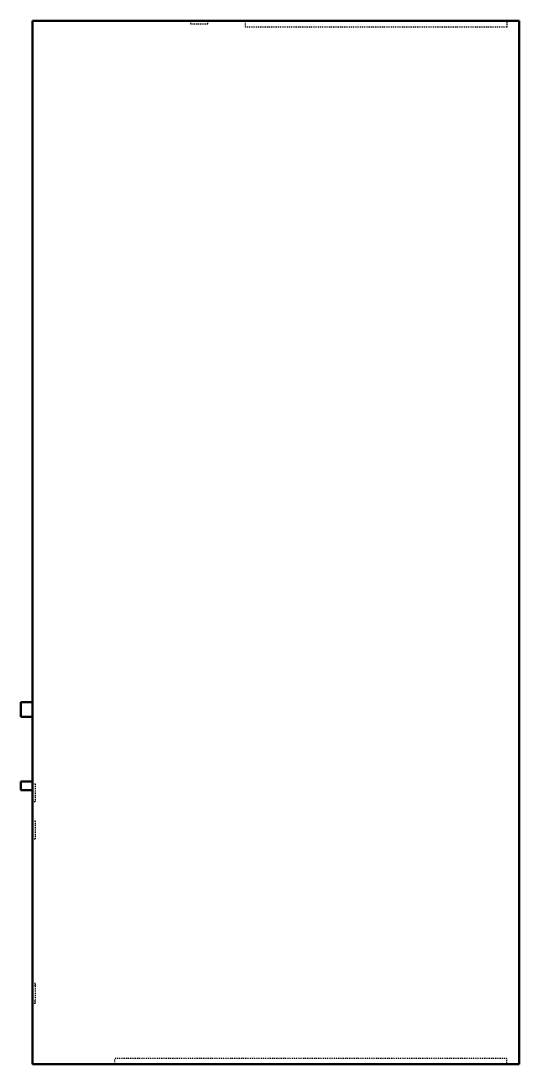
# Model space of a CAD drawing. Header units: millimetres. Extents: x -279 to 267, y 0 to 1143.
import ezdxf

# ---------------------------------------------------------------- set-up
doc = ezdxf.new("R2010")
doc.units = ezdxf.units.MM
doc.linetypes.add('Dashed', pattern=[2, 1, -1])
doc.layers.add('AM_0', color=7, linetype='Continuous', lineweight=50)
doc.layers.add('AM_9', color=6, linetype='Dashed', lineweight=25)

# ---------------------------------------------------------------- blocks, each defined once
blk = doc.blocks.new('1_FTA30AAVJUD_PART3_0_in_FTA30AAVJUD_2')
at = {"layer": 'AM_0'}
for p, q in [((-266.7, 309.5625), (-279.4, 309.5625)), ((-279.4, 300.0375), (-279.4, 309.5625)), ((-279.4, 300.0375), (-266.7, 300.0375))]:
    blk.add_line(p, q, dxfattribs=at)
blk = doc.blocks.new('2_FTA30AAVJUD_PART2_0_in_FTA30AAVJUD_2')
at = {"layer": 'AM_0'}
for p, q in [((-266.7, 396.5575), (-279.4, 396.5575)), ((-279.4, 380.6825), (-279.4, 396.5575)), ((-279.4, 380.6825), (-266.7, 380.6825))]:
    blk.add_line(p, q, dxfattribs=at)
blk = doc.blocks.new('3_FTA30AAVJUD_PART1_0_in_FTA30AAVJUD_2')
at = {"layer": 'AM_0'}
for p, q in [((266.7, 1143), (-266.7, 1143)), ((-266.7, 0), (-266.7, 1143)), ((266.7, 1143), (266.7, 0)), ((-266.7, 0), (266.7, 0))]:
    blk.add_line(p, q, dxfattribs=at)
at = {"layer": 'AM_9'}
for p, q in [((-93.3, 1143), (-93.3, 1139.8)), ((-93.3, 1139.8), (-74.3, 1139.8)), ((-74.3, 1139.8), (-74.3, 1143)), ((-33.5, 1143), (-33.5, 1136.6)), ((-33.5, 1136.6), (253.5, 1136.6)), ((253.5, 1136.6), (253.5, 1143)), ((-263.5, 306.7), (-266.7, 306.7)), ((-263.5, 287.7), (-263.5, 306.7)), ((-266.7, 287.7), (-263.5, 287.7)), ((-263.5, 266.1), (-266.7, 266.1)), ((-263.5, 247), (-263.5, 266.1)), ((-266.7, 247), (-263.5, 247)), ((-263.5, 88.3), (-266.7, 88.3)), ((-263.5, 85.7), (-266.7, 85.7)), ((-263.5, 66.7), (-263.5, 88.3)), ((-266.7, 69.2), (-263.5, 69.2)), ((-266.7, 66.7), (-263.5, 66.7)), ((253, 6.3), (-176.3, 6.3)), ((-176.3, 0), (-176.3, 6.3)), ((253, 6.3), (253, 0))]:
    blk.add_line(p, q, dxfattribs=at)

msp = doc.modelspace()

# ---------------------------------------------------------------- block references
for name in ['3_FTA30AAVJUD_PART1_0_in_FTA30AAVJUD_2', '2_FTA30AAVJUD_PART2_0_in_FTA30AAVJUD_2', '1_FTA30AAVJUD_PART3_0_in_FTA30AAVJUD_2']:
    msp.add_blockref(name, (0, 0))

doc.saveas('drawing.dxf')
